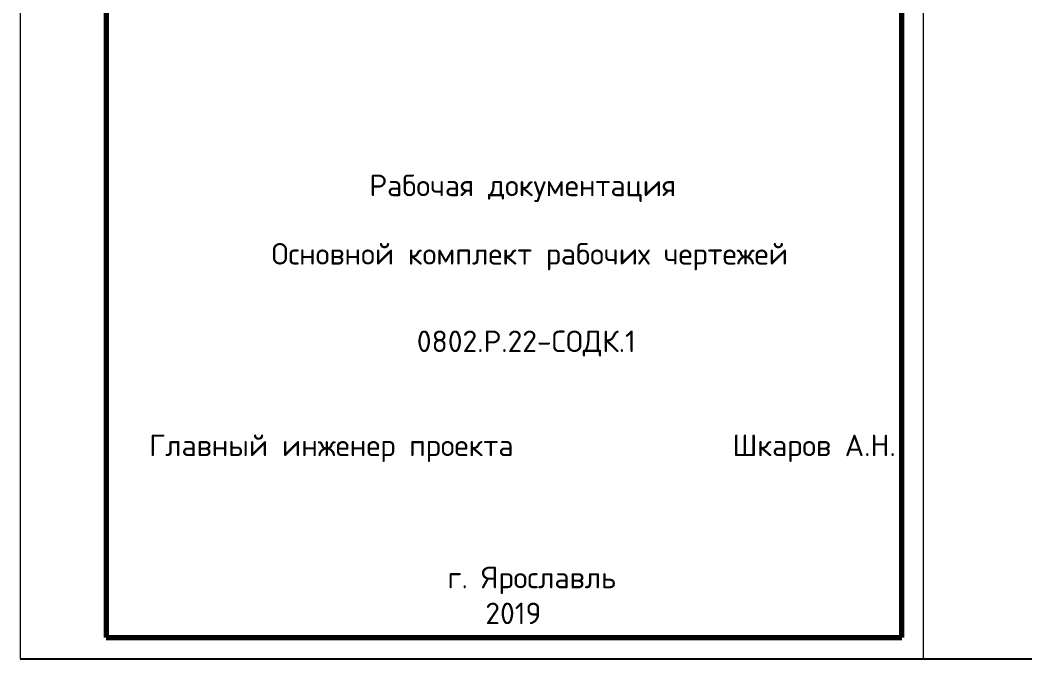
# Model space of a CAD drawing. Header units: millimetres. Extents: x -112426 to 6776, y 1218 to 38707.
# Drawn here: x 1042.9 to 1276.6, y 1401.2 to 1549.7 of the extents above; entities that cross this region are included whole.
import ezdxf

# ---------------------------------------------------------------- set-up
doc = ezdxf.new("R2010")
doc.units = ezdxf.units.MM
doc.layers.add('Основной', color=1, linetype='Continuous', lineweight=60)
doc.layers.add('Размерный', color=4, linetype='Continuous', lineweight=30)
doc.styles.add('-ISOCPEUR-', font='isocpeur.TTF')

msp = doc.modelspace()

# ---------------------------------------------------------------- linework, layer by layer
msp.add_line((1042.939, 1401.16), (6319.699, 1401.16))
at = {"layer": 'Основной', "color": 7, "lineweight": 70}
for p, q in [((1062.939, 1693.16), (1062.939, 1406.16)), ((1247.939, 1406.16), (1247.939, 1693.16)), ((1062.939, 1406.16), (1247.939, 1406.16))]:
    msp.add_line(p, q, dxfattribs=at)
at = {"layer": 'Размерный', "color": 7, "lineweight": 20}
for p, q in [((1042.939, 1698.16), (1042.939, 1401.16)), ((1042.939, 1698.16), (1042.939, 1401.16)), ((1252.939, 1698.16), (1252.939, 1401.16)), ((1252.939, 1401.16), (1042.939, 1401.16))]:
    msp.add_line(p, q, dxfattribs=at)

# ---------------------------------------------------------------- texts
at = {"layer": 'Размерный', "color": 7, "lineweight": 30, "char_height": 5, "attachment_point": 1, "style": '-ISOCPEUR-'}
for s, insert, width in [('\\pi51.22308,l10;Рабочая документация', (1062.939, 1513.727), 185), ('\\pi28.47308,l10;Основной комплект рабочих чертежей', (1062.939, 1497.825), 185), ('\\pi62.25,l10;0802.Р.22-СОДК.1', (1062.939, 1477.487), 185), ('\\pl10;Главный инженер проекта                Шкаров А.Н.', (1062.939, 1453.297), 275.50359), ('\\pi79.121;г. Ярославль \\P\\pi87.92;2019', (1063.203, 1422.574), 185)]:
    msp.add_mtext(s, dxfattribs=dict(at, insert=insert, width=width))

doc.saveas('drawing.dxf')
